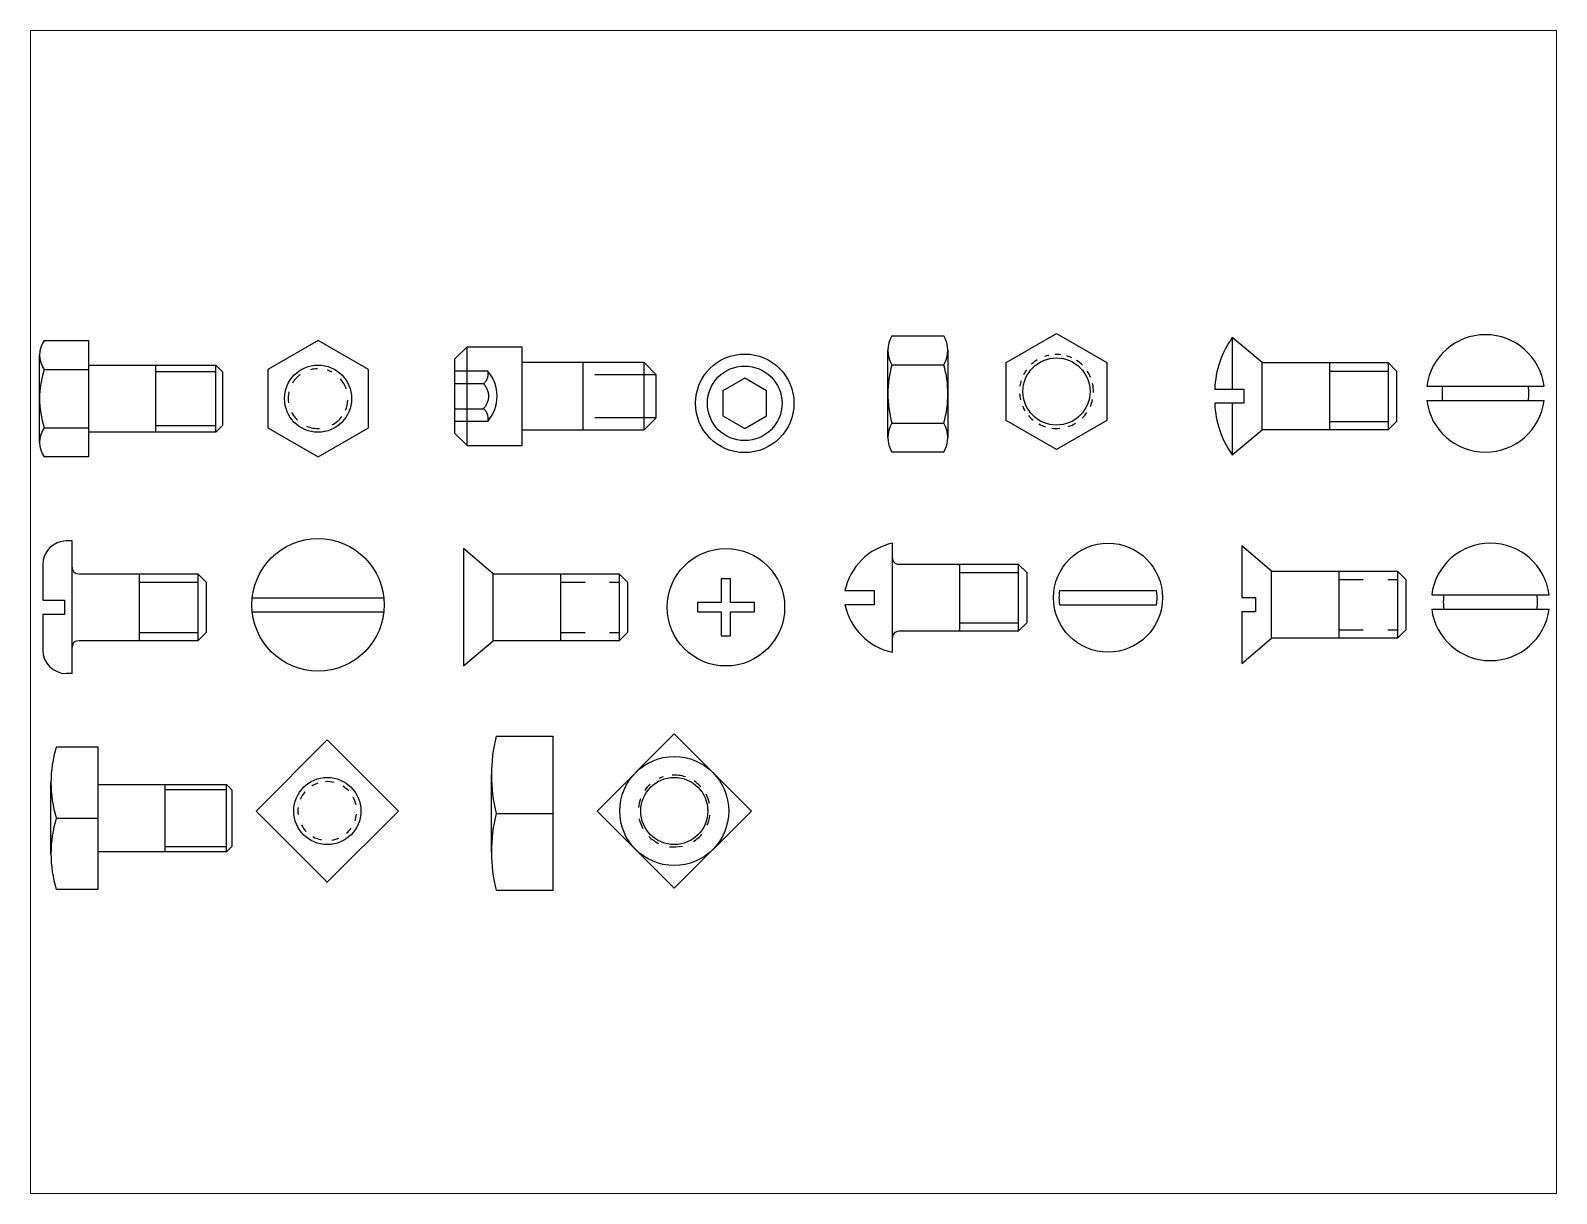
# Paper-space layout 'Layout1' of a CAD drawing. Header units: inches. Extents: x 1.05 to 9.45, y 0.8 to 7.2.
# The model-space entities are those that its viewports show. They can reach past a viewport. Long polylines and large blocks are cut down to what shows.
import ezdxf

# ---------------------------------------------------------------- set-up
doc = ezdxf.new("R2010")
doc.units = ezdxf.units.IN
doc.header["$MEASUREMENT"] = 0
doc.linetypes.add('DOTS', pattern=[0.1, 0.05, -0.05])
doc.linetypes.add('HIDDEN', pattern=[0.375, 0.25, -0.125])

# ---------------------------------------------------------------- blocks, each defined once
blk = doc.blocks.new('Hex Bolt ½ in. -side')
for p, q in [((-0.364, -0.32475), (-0.364, 0.32475)), ((0, 0.25), (0.95, 0.25)), ((0.5, 0.25), (0.5, -0.25)), ((0.95, 0.25), (1, 0.2)), ((0.95, -0.25), (0.95, 0.25)), ((-0.329, 0.2165), (0, 0.2165)), ((1, 0.2), (1, -0.2)), ((-0.329, -0.2165), (0, -0.2165)), ((0.95, -0.25), (1, -0.2)), ((0.95, -0.25), (0, -0.25))]:
    blk.add_line(p, q)
at = {"linetype": 'HIDDEN'}
for p, q in [((0.95, 0.2), (0.5, 0.2)), ((0.5, -0.2), (0.95, -0.2))]:
    blk.add_line(p, q, dxfattribs=at)
blk.add_lwpolyline([(-0.329, 0.433), (0, 0.433), (0, -0.433), (-0.329, -0.433)])
for centre, radius, start, end in [((-0.1791, 0.32475), 0.1849, 144.1655, 215.8345), ((0.32311, 0), 0.68711, 161.6338, 198.3662), ((-0.1791, -0.32475), 0.1849, 144.1654, 215.8346)]:
    blk.add_arc(centre, radius, start, end)
blk = doc.blocks.new('Hex Bolt ½ in. -top')
blk.add_lwpolyline([(0, 0.433), (-0.37499, 0.2165), (-0.37499, -0.2165), (0, -0.433), (0.37499, -0.2165), (0.37499, 0.2165)], close=True)
blk.add_circle((0, 0), 0.25)
for start, end in [(127.03, 148.675), (91.36985, 104.7376), (62.32919, 72.36666), (18.86795, 41.26106), (167.0572, 187.9055), (207.6209, 226.5812), (337.4806, 357.0806), (247.4266, 272.6797), (298.2529, 323.1939)]:
    blk.add_arc((0, 0), 0.2226, start, end)
blk = doc.blocks.new('Hex Cap Screw ½ in. -side')
for p, q in [((-0.5, 0.278), (-0.41, 0.368)), ((-0.41, -0.368), (-0.41, 0.368)), ((-0.41, 0.368), (0, 0.368)), ((0, -0.368), (0, 0.368)), ((-0.5, -0.278), (-0.5, 0.278)), ((0.91, 0.25), (0, 0.25)), ((0.455, -0.25), (0.455, 0.25)), ((0.91, -0.25), (0.91, 0.25)), ((0.91, 0.25), (1, 0.16)), ((1, -0.16), (1, 0.16)), ((0.91, -0.25), (1, -0.16)), ((-0.5, -0.278), (-0.41, -0.368)), ((0, -0.25), (0.91, -0.25)), ((-0.41, -0.368), (0, -0.368))]:
    blk.add_line(p, q)
at = {"linetype": 'HIDDEN'}
for p, q in [((-0.5, 0.188), (-0.255, 0.188)), ((1, 0.16), (0.455, 0.16)), ((-0.5, 0.094), (-0.289, 0.094)), ((-0.5, -0.094), (-0.289, -0.094)), ((-0.5, -0.187), (-0.255, -0.187)), ((1, -0.16), (0.455, -0.16))]:
    blk.add_line(p, q, dxfattribs=at)
for centre, radius, start, end in [((-0.34, 0.165), 0.0879, 305.6441, 14.7312), ((-0.474, 0), 0.288, 319.452, 40.548), ((-0.375, 0), 0.127, 312.5372, 47.4628), ((-0.34, -0.165), 0.0879, 345.2688, 54.3559)]:
    blk.add_arc(centre, radius, start, end, dxfattribs=at)
blk = doc.blocks.new('Hex Cap Screw ½ in. -top')
blk.add_lwpolyline([(0, 0.188), (-0.162, 0.094), (-0.162, -0.094), (0, -0.188), (0.162, -0.094), (0.162, 0.094)], close=True)
for radius in [0.367, 0.278]:
    blk.add_circle((0, 0), radius)
blk = doc.blocks.new('Hex Nut ½ in. -side')
for p, q in [((0, -0.325), (0, 0.325)), ((0.448, 0.325), (0.448, -0.325)), ((0.03, 0.216), (0.418, 0.216)), ((0.03, -0.217), (0.418, -0.217))]:
    blk.add_line(p, q)
for points in [[(0.03, 0.433), (0.418, 0.433)], [(0.418, -0.433), (0.03, -0.433)]]:
    blk.add_lwpolyline(points)
for centre, radius, start, end in [((0.21, 0.325), 0.21, 149.0201, 210.9799), ((0.238, 0.325), 0.21, 329.0201, 30.9799), ((0.796, 0), 0.796, 164.2217, 195.7782), ((-0.348, 0), 0.796, 344.2218, 15.7782), ((0.21, -0.325), 0.21, 149.0201, 210.9799), ((0.238, -0.325), 0.21, 329.0201, 30.9799)]:
    blk.add_arc(centre, radius, start, end)
blk = doc.blocks.new('Hex Nut ½ in. -top')
blk.add_lwpolyline([(0, 0.433), (0.37499, 0.2165), (0.37499, -0.2165), (0, -0.433), (-0.374989, -0.2165), (-0.374989, 0.2165)], close=True)
blk.add_circle((0, 0), 0.25)
for start, end in [(121.5204, 132.499), (102.1558, 109.0839), (83.02986, 92.07457), (65.64799, 73.75796), (45.60412, 56.95113), (144.3352, 153.3268), (22.52246, 33.66481), (162.9653, 171.4578), (358.3348, 12.45274), (183.81, 192.8543), (202.9611, 211.4995), (336.3691, 347.3209), (220.6033, 230.6965), (314.2007, 325.4409), (241.4173, 252.6732), (262.6018, 275.4318), (288.2313, 301.6)]:
    blk.add_arc((0, 0), 0.275523, start, end)
blk = doc.blocks.new('Slotted Oval Screw ½ in. -side')
for p, q in [((0.223, 0.25), (0, 0.4375)), ((0, 0.4375), (0, 0.05301)), ((0.223, -0.25), (0.223, 0.25)), ((0.223, 0.25), (1.1605, 0.25)), ((0.723, 0.25), (0.723, -0.25)), ((1.1605, 0.25), (1.223, 0.1875)), ((1.1605, 0.25), (1.1605, -0.25)), ((1.223, 0.1875), (1.223, -0.1875)), ((-0.131, 0.05301), (0.085, 0.05301)), ((0.085, 0.05301), (0.085, -0.05301)), ((0.085, -0.05301), (-0.131, -0.05301)), ((0, -0.05301), (0, -0.4375)), ((1.223, -0.1875), (1.1605, -0.25)), ((0, -0.4375), (0.223, -0.25)), ((1.1605, -0.25), (0.223, -0.25))]:
    blk.add_line(p, q)
at = {"linetype": 'HIDDEN'}
for p, q in [((0.723, 0.1875), (1.1605, 0.1875)), ((0.723, -0.1875), (1.1605, -0.1875))]:
    blk.add_line(p, q, dxfattribs=at)
for centre, radius, start, end in [((0.57834, 0.02589), 0.70986, 144.5603, 177.8108), ((0.57833, -0.0259), 0.70985, 182.1891, 215.44)]:
    blk.add_arc(centre, radius, start, end)
blk = doc.blocks.new('Slotted Oval Screw ½ in. -top')
for p, q in [((-0.4375, 0.05665), (0.4375, 0.05665)), ((-0.4375, -0.04935), (0.4375, -0.04935))]:
    blk.add_line(p, q)
for centre, radius, start, end in [((0, 0), 0.44115, 7.3782, 172.6218), ((0.11734, 0.00365), 0.44044, 173.0886, 186.9117), ((-0.11733, 0.00365), 0.44044, 353.0884, 6.911339), ((0, 0.0073), 0.44115, 187.3784, 352.6216)]:
    blk.add_arc(centre, radius, start, end)
blk = doc.blocks.new('Slotted Panhead Screw ½ in. -side')
for p, q in [((0, 0.4935), (-0.043, 0.4935)), ((0, -0.4935), (0, 0.4935)), ((-0.218, 0.31851), (-0.218, 0.05301)), ((0.047, 0.25), (0.9375, 0.25)), ((0.5, 0.25), (0.5, -0.25)), ((0.9375, 0.25), (1, 0.1875)), ((0.9375, 0.25), (0.9375, -0.25)), ((1, 0.1875), (1, -0.1875)), ((-0.218, 0.05301), (-0.057, 0.05301)), ((-0.057, 0.05301), (-0.057, -0.05301)), ((-0.057, -0.05301), (-0.218, -0.05301)), ((-0.218, -0.05301), (-0.218, -0.31851)), ((1, -0.1875), (0.9375, -0.25)), ((0.9375, -0.25), (0.047, -0.25)), ((0, -0.4935), (-0.043, -0.4935))]:
    blk.add_line(p, q)
at = {"linetype": 'HIDDEN'}
for p, q in [((0.5, 0.1875), (0.9375, 0.1875)), ((0.5, -0.1875), (0.9375, -0.1875))]:
    blk.add_line(p, q, dxfattribs=at)
for centre, radius, start, end in [((-0.04285, 0.31835), 0.17515, 90.04836, 179.947), ((0.04789, 0.29724), 0.04789, 180.2898, 260.5137), ((-0.04285, -0.31835), 0.17515, 180.0527, 269.951), ((0.04789, -0.29724), 0.0479, 99.48614, 179.7091)]:
    blk.add_arc(centre, radius, start, end)
blk = doc.blocks.new('Slotted Panhead Screw ½ in. -top')
for p, q in [((-0.49065, 0.05299), (0.49064, 0.05299)), ((-0.49065, -0.053), (0.49064, -0.053))]:
    blk.add_line(p, q)
blk.add_circle((0, 0), 0.4935)
blk = doc.blocks.new('Phillips Flathead Screw ½ in. -side')
for p, q in [((0, 0.4375), (0, -0.4375)), ((0.223, 0.25), (0, 0.4375)), ((0.223, 0.25), (1.16049, 0.25)), ((0.223, -0.25), (0.223, 0.25)), ((0.723, 0.25), (0.723, -0.25)), ((1.16049, 0.25), (1.16049, -0.25)), ((1.16049, 0.25), (1.22299, 0.1875)), ((1.22299, 0.1875), (1.22299, -0.1875)), ((1.22299, -0.1875), (1.16049, -0.25)), ((0, -0.4375), (0.223, -0.25)), ((1.16049, -0.25), (0.223, -0.25))]:
    blk.add_line(p, q)
at = {"linetype": 'DOTS'}
for p, q in [((0.723, 0.1875), (1.16049, 0.1875)), ((0.723, -0.1875), (1.16049, -0.1875))]:
    blk.add_line(p, q, dxfattribs=at)
blk = doc.blocks.new('Phillips Flathead Screw ½ in. -top')
for p, q in [((-0.0345, 0.212), (-0.0345, 0.03448)), ((0.0345, 0.212), (-0.0345, 0.212)), ((0.0345, 0.03448), (0.0345, 0.212)), ((-0.0345, 0.03448), (-0.21201, 0.03448)), ((-0.21201, 0.03448), (-0.21201, -0.03449)), ((0.212, 0.03448), (0.0345, 0.03448)), ((0.212, -0.03449), (0.212, 0.03448)), ((-0.21201, -0.03449), (-0.0345, -0.03449)), ((-0.0345, -0.03449), (-0.0345, -0.21201)), ((0.0345, -0.21201), (0.0345, -0.03449)), ((0.0345, -0.03449), (0.212, -0.03449)), ((-0.0345, -0.21201), (0.0345, -0.21201))]:
    blk.add_line(p, q)
blk.add_circle((0, 0), 0.4375)
blk = doc.blocks.new('Slotted Roundhead Screw ½ in. -side')
for p, q in [((0, -0.406), (0, 0.406)), ((0.047, 0.25), (0.9375, 0.25)), ((0.5, 0.25), (0.5, -0.25)), ((0.9375, 0.25), (1, 0.1875)), ((0.9375, 0.25), (0.9375, -0.25)), ((1, 0.1875), (1, -0.1875)), ((-0.354, 0.053), (-0.136, 0.053)), ((-0.136, 0.053), (-0.136, -0.053)), ((-0.136, -0.053), (-0.354, -0.053)), ((1, -0.1875), (0.9375, -0.25)), ((0.9375, -0.25), (0.047, -0.25))]:
    blk.add_line(p, q)
at = {"linetype": 'HIDDEN'}
for p, q in [((0.5, 0.1875), (0.9375, 0.1875)), ((0.5, -0.1875), (0.9375, -0.1875))]:
    blk.add_line(p, q, dxfattribs=at)
for centre, radius, start, end in [((0.09311, -0.04138), 0.45696, 101.7568, 168.0806), ((0.04697, 0.29697), 0.04697, 179.9628, 270.0349), ((0.09311, 0.04138), 0.45696, 191.9194, 258.2432), ((0.04697, -0.29697), 0.04697, 89.96394, 180.0384)]:
    blk.add_arc(centre, radius, start, end)
blk = doc.blocks.new('Slotted Roundhead Screw ½ in. -top')
for p, q in [((-0.3613, 0.05302), (0.3613, 0.05302)), ((-0.3613, -0.05301), (0.3613, -0.05301))]:
    blk.add_line(p, q)
blk.add_circle((0, 0), 0.40601)
for centre, start, end in [((-0.02066, 0), 171.1549, 188.8451), ((0.02066, 0), 351.1548, 8.845194)]:
    blk.add_arc(centre, 0.34474, start, end)
blk = doc.blocks.new('Slotted Flathead Screw ½ in. -side')
for p, q in [((0.223, 0.25), (0, 0.4375)), ((0, 0.4375), (0, 0.05301)), ((0.223, -0.25), (0.223, 0.25)), ((0.223, 0.25), (1.1605, 0.25)), ((0.723, 0.25), (0.723, -0.25)), ((1.1605, 0.25), (1.223, 0.1875)), ((1.1605, 0.25), (1.1605, -0.25)), ((1.223, 0.1875), (1.223, -0.1875)), ((0, 0.05301), (0.103, 0.05301)), ((0.103, 0.05301), (0.103, -0.05301)), ((0.103, -0.05301), (0, -0.05301)), ((0, -0.05301), (0, -0.4375)), ((1.223, -0.1875), (1.1605, -0.25)), ((0, -0.4375), (0.223, -0.25)), ((1.1605, -0.25), (0.223, -0.25))]:
    blk.add_line(p, q)
at = {"linetype": 'DOTS'}
for p, q in [((0.723, 0.1875), (1.1605, 0.1875)), ((0.723, -0.1875), (1.1605, -0.1875))]:
    blk.add_line(p, q, dxfattribs=at)
blk = doc.blocks.new('Slotted Flathead Screw ½ in. -top')
for p, q in [((-0.4375, 0.05664), (0.4375, 0.05664)), ((-0.4375, -0.04935), (0.4375, -0.04935))]:
    blk.add_line(p, q)
for centre, radius, start, end in [((0, 0), 0.44115, 7.37734, 172.6227), ((0.05205, 0.00365), 0.40295, 172.4429, 187.5571), ((-0.05204, 0.00365), 0.40294, 352.4427, 7.557312), ((0, 0.0073), 0.44115, 187.3775, 352.6225)]:
    blk.add_arc(centre, radius, start, end)
blk = doc.blocks.new('Square bolt ½ in. -side')
for p, q in [((-0.348, -0.265251), (-0.348, 0.26525)), ((0, 0.25), (0.960001, 0.25)), ((0.5, 0.25), (0.5, -0.250001)), ((0.960001, 0.25), (1.000001, 0.21)), ((0.960001, -0.250001), (0.960001, 0.25)), ((1.000001, 0.21), (1.000001, -0.21)), ((-0.307999, 0), (0, 0)), ((0.960001, -0.250001), (1.000001, -0.21)), ((0.960001, -0.250001), (0, -0.250001))]:
    blk.add_line(p, q)
at = {"linetype": 'HIDDEN'}
for p, q in [((0.960001, 0.21), (0.5, 0.21)), ((0.5, -0.21), (0.960001, -0.21))]:
    blk.add_line(p, q, dxfattribs=at)
blk.add_lwpolyline([(-0.307999, 0.5305), (0, 0.5305), (0, -0.5305), (-0.307999, -0.5305)])
for centre, radius in [((0.551471, 0.26525), 0.89947), ((0.551471, -0.265251), 0.899471)]:
    blk.add_arc(centre, radius, 162.8487, 197.1513)
blk = doc.blocks.new('Square bolt ½ in. -top')
blk.add_lwpolyline([(0, 0.53), (0.53, 0), (0, -0.531), (-0.531, 0)], close=True)
blk.add_circle((0, 0), 0.25)
for start, end in [(139.4083, 157.062), (108.4638, 122.1213), (76.8381, 93.2438), (43.046, 58.0176), (173.1824, 187.0667), (12.2445, 27.8245), (207.9448, 224.3732), (340.6546, 354.0664), (240.4561, 258.7534), (278.6151, 293.132), (310.9719, 324.1353)]:
    blk.add_arc((0, 0), 0.219, start, end)
blk = doc.blocks.new('Square nut ½ in. -side')
for p, q in [((0, -0.28725), (0, 0.28725)), ((0.035, 0), (0.458, 0))]:
    blk.add_line(p, q)
blk.add_lwpolyline([(0.035, 0.5745), (0.458, 0.5745), (0.458, -0.5745), (0.035, -0.5745)])
for centre in [(1.19625, 0.28725), (1.19625, -0.28725)]:
    blk.add_arc(centre, 1.19625, 166.1061, 193.8939)
blk = doc.blocks.new('Square nut ½ in. -top')
blk.add_lwpolyline([(0, 0.5745), (0.5745, 0), (0, -0.5745), (-0.5745, 0)], close=True)
for radius in [0.4062, 0.25]:
    blk.add_circle((0, 0), radius)
for start, end in [(107.7435, 115.2317), (71.71292, 93.46037), (132.1376, 145.0973), (42.18647, 56.64553), (12.02888, 27.71395), (159.9677, 174.3783), (192.7802, 209.1648), (336.7095, 353.2991), (224.9257, 243.9697), (302.1285, 320.4726), (262.3813, 283.1773)]:
    blk.add_arc((0, 0), 0.2679, start, end)

msp = doc.modelspace()

# ---------------------------------------------------------------- block references
for name, p in [('Hex Bolt ½ in. -side', (0.295, 8.568)), ('Hex Bolt ½ in. -top', (2.006, 8.568)), ('Hex Nut ½ in. -side', (6.251, 8.603)), ('Hex Nut ½ in. -top', (7.508, 8.621)), ('Slotted Oval Screw ½ in. -side', (8.818, 8.586)), ('Slotted Oval Screw ½ in. -top', (10.704, 8.603)), ('Hex Cap Screw ½ in. -side', (3.526, 8.586)), ('Hex Cap Screw ½ in. -top', (5.185, 8.533)), ('Slotted Panhead Screw ½ in. -side', (0.173, 7.014)), ('Slotted Panhead Screw ½ in. -top', (2.006, 7.032)), ('Phillips Flathead Screw ½ in. -side', (3.089, 7.014)), ('Phillips Flathead Screw ½ in. -top', (5.045, 7.014)), ('Slotted Roundhead Screw ½ in. -side', (6.286, 7.085)), ('Slotted Roundhead Screw ½ in. -top', (7.892, 7.085)), ('Slotted Flathead Screw ½ in. -side', (8.888, 7.033)), ('Slotted Flathead Screw ½ in. -top', (10.741, 7.05)), ('Square bolt ½ in. -top', (2.075, 5.496)), ('Square nut ½ in. -side', (3.298, 5.478)), ('Square nut ½ in. -top', (4.66, 5.496)), ('Square bolt ½ in. -side', (0.364, 5.443))]:
    msp.add_blockref(name, p)

psp = doc.layouts.get("Layout1")

# ---------------------------------------------------------------- viewports
at = {"layer": '0'}
psp.add_viewport(center=(5.25, 4), size=(8.4, 6.4), view_center_point=(5.5485, 6.9786), view_height=8.662576, dxfattribs=at)

doc.saveas('drawing.dxf')
